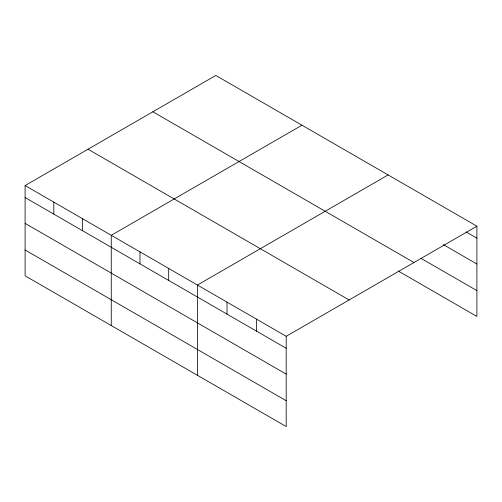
<?xml version="1.0" encoding="UTF-8"?>
<svg xmlns="http://www.w3.org/2000/svg" width="502" height="502" viewBox="0 0 502 502"><rect width="100%" height="100%" fill="white"/><g stroke="black" fill="none" stroke-linecap="round" stroke-linejoin="round"><path stroke-width="0.75" d="M25.1 185.552L286.19 336.29L286.19 426.549L25.1 275.811L25.1 185.552L215.81 75.451L476.9 226.189L476.9 316.448L398.218 271.017M301.972 125.193L111.262 235.3L111.262 325.56M388.128 174.934L197.418 285.042L197.418 375.301M286.19 336.29L476.9 226.189M466.138 231.962L476.9 238.174M443.272 244.593L476.9 264.008M421.084 258.392L476.9 290.614M152.878 111.783L413.968 262.521M88.032 149.219L349.122 299.958M25.1 197.543L286.19 348.281M25.1 223.377L286.19 374.109M25.1 249.983L286.19 400.721M256.597 319.209L256.597 331.201M227.011 302.122L227.011 314.114M168.697 268.463L168.697 280.449M139.976 251.878L139.976 263.87M82.541 218.715L82.541 230.707M53.821 202.137L53.821 214.128"/></g></svg>
